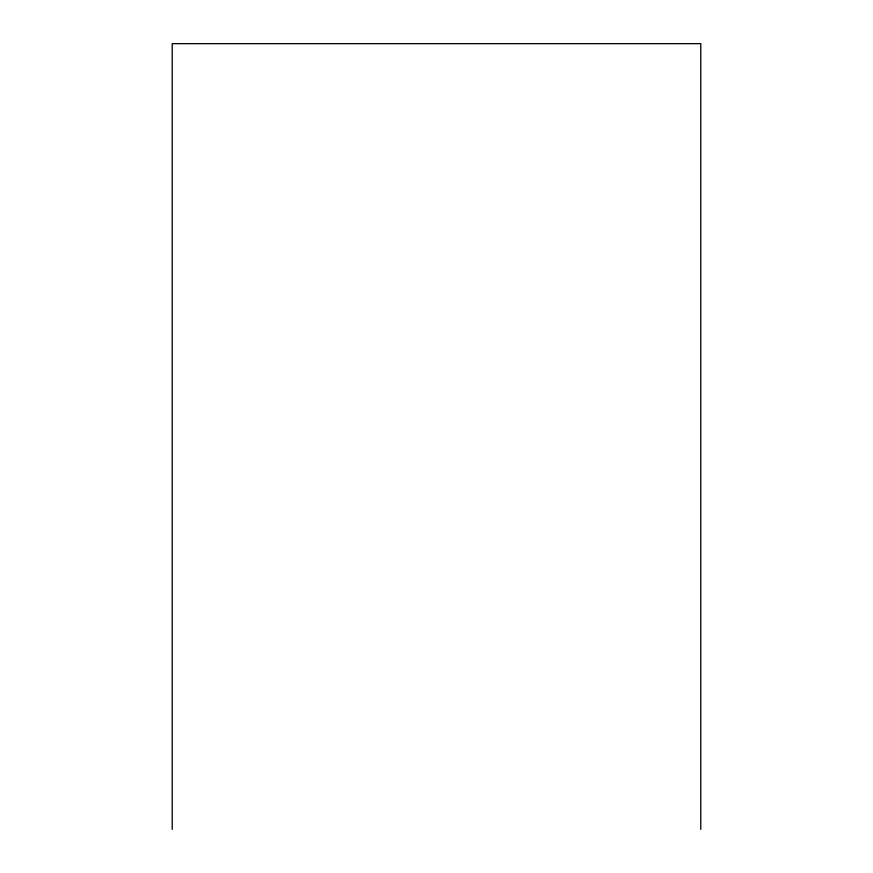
<?xml version="1.0" encoding="UTF-8"?>
<svg xmlns="http://www.w3.org/2000/svg" width="873" height="873" viewBox="0 0 873 873"><rect width="100%" height="100%" fill="white"/><g stroke="black" fill="none" stroke-linecap="round" stroke-linejoin="round"><path stroke-width="1.31" d="M700.779 829.35L700.779 43.65L172.221 43.65L172.221 829.35"/></g></svg>
